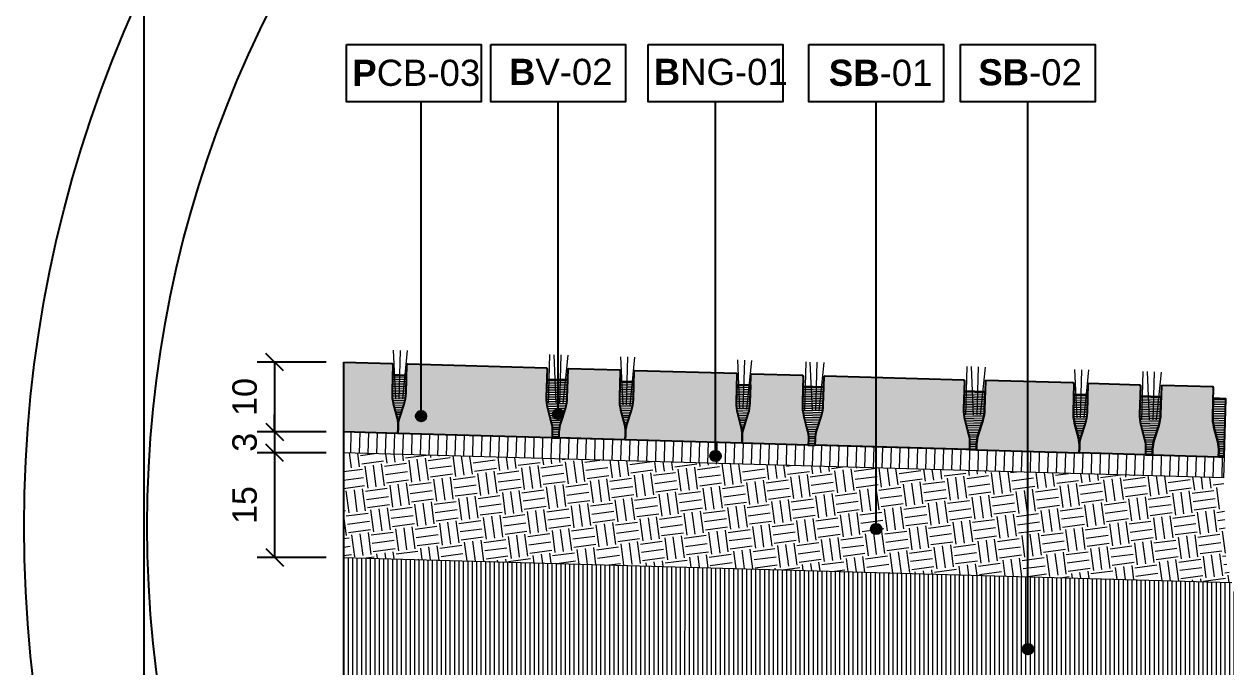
# Model space of a CAD drawing. Header units: metres. Extents: x -325 to 301, y -147 to 149.
# Drawn here: x 62.062 to 63.786, y 82.437 to 83.36 of the extents above; entities that cross this region are included whole.
import ezdxf

# ---------------------------------------------------------------- set-up
doc = ezdxf.new("R2010")
doc.units = ezdxf.units.M
doc.layers.get('Defpoints').update_dxf_attribs({"lineweight": 13})
doc.layers.add('-aux', color=50, linetype='Continuous', plot=False)
doc.layers.add('-AUX_MON', color=3, linetype='Continuous', plot=False)
doc.layers.add('0-TX-1_25', color=7, linetype='Continuous', true_color=0x3f4f7f)
for name, color, linetype, lineweight, true_color in [('03-TR-Paviment_05_Open Joint Precast Pavements', 7, 'Continuous', 5, 0xb3b3b3), ('3- TR terra vegetal', 7, 'Continuous', 0, 0xbea68e), ('3-TR sorra granitica', 7, 'Continuous', 0, 0xf2dac9)]:
    doc.layers.add(name, color=color, linetype=linetype, lineweight=lineweight, true_color=true_color)
for name, color, linetype, lineweight in [('1-CM', 7, 'Continuous', 0), ('1-L-GESPA', 64, 'Continuous', 0), ('3-TR Seleccionat', 44, 'Continuous', 0), ('3-TR Tot-u', 37, 'Continuous', 0)]:
    doc.layers.add(name, color=color, linetype=linetype, lineweight=lineweight)
for name, color, linetype in [('1-L- kodolé', 7, 'Continuous'), ('1-SECCIÓ', 1, 'Continuous'), ('A-KEYPLAN_HATCH', 7, 'Continuous'), ('A_TEXT_2', 7, 'Continuous')]:
    doc.layers.add(name, color=color, linetype=linetype)
doc.styles.get("Standard").update_dxf_attribs({"font": 'arial.ttf'})
doc.dimstyles.new('ISO-25', dxfattribs={"dimtxt": 0.1, "dimasz": 0.1, "dimexe": 0.1, "dimexo": 0.1, "dimgap": 0.1, "dimtad": 1, "dimdec": 0, "dimlfac": 100, "dimzin": 9, "dimtxsty": 'Standard', "dimblk": 'OBLIQUE', "dimcen": 0.1, "dimadec": 0, "dimazin": 0, "dimtfac": 1, "dimtdec": 0, "dimtmove": 0, "dimatfit": 3, "dimldrblk": 'OBLIQUE', "dimfxl": 1, "dimarcsym": 0})
pattern_1 = [(358.3680556111607, (72.88879195663093, 76.32663045901481), (7.119737935851725e-05, 0.002498985980987581), [])]
pattern_2 = [(358.3680556111607, (114.1629750690573, 57.55602170362513), (7.119737935851725e-05, 0.002498985980987581), [])]

# ---------------------------------------------------------------- blocks, each defined once
blk = doc.blocks.new('hatch keyplan 2')
at = {"layer": 'A-KEYPLAN_HATCH'}
blk.add_lwpolyline([(0, 0.005476596624248486), (0.012874798693294, 0.005476596623793739), (0.012874798693294, -2.273736754432321e-13), (0, 0)], close=True, dxfattribs=at)
blk = doc.blocks.new('hatch keyplan')
at = {"layer": 'A-KEYPLAN_HATCH'}
blk.add_blockref('hatch keyplan 2', (1.430579833341536, 0.8521467901477053), dxfattribs=at)
blk = doc.blocks.new('SB-02')
at = {"layer": 'A-KEYPLAN_HATCH'}
blk.add_blockref('hatch keyplan', (-1.430579833341138, -0.8521467901475916), dxfattribs=at)
at = {"layer": 'A_TEXT_2', "insert": (-0.0007977306930945227, 0.004083503112326525), "char_height": 0.0025, "attachment_point": 1}
blk.add_mtext_dynamic_manual_height_columns('\\pi0.00249;{\\fArial|b1|i0|c0|p34;SB}-02', width=0.01456192034901793, gutter_width=0.015, heights=[0], dxfattribs=at)
blk = doc.blocks.new('SB-01')
at = {"layer": 'A-KEYPLAN_HATCH'}
blk.add_blockref('hatch keyplan', (-1.430579833341536, -0.8521467901477053), dxfattribs=at)
at = {"layer": 'A_TEXT_2', "insert": (-0.0007977307988561444, 0.004032374434375541), "char_height": 0.0025, "attachment_point": 1}
blk.add_mtext_dynamic_manual_height_columns('\\pi0.00271;{\\fArial|b1|i0|c0|p34;SB}-01', width=0.01456192034901793, gutter_width=0.015, heights=[0], dxfattribs=at)
blk = doc.blocks.new('B-NS01')
at = {"layer": 'A-KEYPLAN_HATCH'}
blk.add_blockref('hatch keyplan', (-1.430579833341388, -0.8521467901477053), dxfattribs=at)
at = {"layer": 'A_TEXT_2', "insert": (-0.0007977307983125792, 0.004122186061006561), "char_height": 0.0025, "attachment_point": 1}
blk.add_mtext_dynamic_manual_height_columns('\\pi0.00133;{\\fArial|b1|i0|c0|p34;B}NG-01', width=0.01456192034901793, gutter_width=0.015, heights=[0], dxfattribs=at)
blk = doc.blocks.new('B-V02')
at = {"layer": 'A-KEYPLAN_HATCH'}
blk.add_blockref('hatch keyplan', (-1.430579833341536, -0.8521467901477053), dxfattribs=at)
at = {"layer": 'A_TEXT_2', "insert": (-0.000797730798460905, 0.004122186061006561), "char_height": 0.0025, "attachment_point": 1}
blk.add_mtext_dynamic_manual_height_columns('\\pi0.00255;{\\fArial|b1|i0|c0|p34;B}V-02', width=0.01456192034901793, gutter_width=0.015, heights=[0], dxfattribs=at)
blk = doc.blocks.new('PCB04')
at = {"layer": 'A-KEYPLAN_HATCH'}
blk.add_blockref('hatch keyplan', (-1.429579833357655, -0.8521467901535917), dxfattribs=at)
at = {"layer": 'A_TEXT_2', "insert": (0.0002022691850249725, 0.004032374428489138), "char_height": 0.0025, "attachment_point": 1}
blk.add_mtext_dynamic_manual_height_columns('\\pi0.00137;{\\fArial|b1|i0|c0|p34;P}CB-03', width=0.01456192034901793, gutter_width=0.015, heights=[0], dxfattribs=at)
blk = doc.blocks.new('_Oblique')
at = {"color": 0, "lineweight": -2}
blk.add_line((-0.499999999995058, -0.4999999998130015), (0.500000000028669, 0.500000000163238), dxfattribs=at)
blk = doc.blocks.new('*D132')
at = {"layer": '0-TX-1_25', "color": 0, "lineweight": -2, "transparency": 16777216}
for p, q in [((62.49530885657908, 82.87457338576361), (62.39651084243369, 82.87457338576361)), ((62.42151084243369, 82.87457338576361), (62.42151084243369, 82.77453302733515)), ((62.49530885657908, 82.77453302733515), (62.39651084243369, 82.77453302733515))]:
    blk.add_line(p, q, dxfattribs=at)
at = {"layer": 'Defpoints', "color": 0, "transparency": 16777216}
for p in [(62.52030885657908, 82.87457338576361), (62.42151084243369, 82.77453302733515), (62.52030885657908, 82.77453302733515)]:
    blk.add_point(p, dxfattribs=at)
at = {"layer": '0-TX-1_25', "color": 0, "lineweight": -2, "transparency": 16777216, "xscale": 0.025, "yscale": 0.025, "zscale": 0.025}
for p, rotation in [((62.42151084243369, 82.87457338576361), 90), ((62.42151084243369, 82.77453302733515), 270)]:
    blk.add_blockref('_Oblique', p, dxfattribs=dict(at, rotation=rotation))
at = {"layer": '0-TX-1_25', "color": 0, "transparency": 16777216, "insert": (62.37864078786345, 82.82455320654935), "char_height": 0.035, "attachment_point": 5, "rotation": 90}
blk.add_mtext('10', dxfattribs=at)
blk = doc.blocks.new('*D133')
at = {"layer": '0-TX-1_25', "color": 0, "lineweight": -2, "transparency": 16777216}
for p, q in [((62.42151084243302, 82.77453302733515), (62.42151084243302, 82.79953302733516)), ((62.49530885657908, 82.77453302733515), (62.39651084243302, 82.77453302733515)), ((62.42151084243302, 82.77453302733515), (62.42151084243302, 82.74452085295107)), ((62.49530885657908, 82.74452085295107), (62.39651084243302, 82.74452085295107)), ((62.42151084243302, 82.74452085295107), (62.42151084243302, 82.71952085295106))]:
    blk.add_line(p, q, dxfattribs=at)
at = {"layer": 'Defpoints', "color": 0, "transparency": 16777216}
for p in [(62.52030885657908, 82.77453302733515), (62.42151084243302, 82.74452085295107), (62.52030885657908, 82.74452085295107)]:
    blk.add_point(p, dxfattribs=at)
at = {"layer": '0-TX-1_25', "color": 0, "lineweight": -2, "transparency": 16777216, "xscale": 0.025, "yscale": 0.025, "zscale": 0.025}
for p, rotation in [((62.42151084243302, 82.77453302733515), 270), ((62.42151084243302, 82.74452085295107), 90)]:
    blk.add_blockref('_Oblique', p, dxfattribs=dict(at, rotation=rotation))
at = {"layer": '0-TX-1_25', "color": 0, "transparency": 16777216, "insert": (62.37862885061858, 82.75952694014308), "char_height": 0.035, "attachment_point": 5, "rotation": 90}
blk.add_mtext('3', dxfattribs=at)
blk = doc.blocks.new('*D134')
at = {"layer": '0-TX-1_25', "color": 0, "lineweight": -2, "transparency": 16777216}
for p, q in [((62.49530885657908, 82.74452085295107), (62.39651084243383, 82.74452085295107)), ((62.42151084243383, 82.74452085295107), (62.42151084243383, 82.59445993940079)), ((62.49530885657908, 82.59445993940079), (62.39651084243383, 82.59445993940079))]:
    blk.add_line(p, q, dxfattribs=at)
at = {"layer": 'Defpoints', "color": 0, "transparency": 16777216}
for p in [(62.52030885657908, 82.74452085295107), (62.42151084243383, 82.59445993940079), (62.52030885657908, 82.59445993940079)]:
    blk.add_point(p, dxfattribs=at)
at = {"layer": '0-TX-1_25', "color": 0, "lineweight": -2, "transparency": 16777216, "xscale": 0.025, "yscale": 0.025, "zscale": 0.025}
for p, rotation in [((62.42151084243383, 82.74452085295107), 90), ((62.42151084243383, 82.59445993940079), 270)]:
    blk.add_blockref('_Oblique', p, dxfattribs=dict(at, rotation=rotation))
at = {"layer": '0-TX-1_25', "color": 0, "transparency": 16777216, "insert": (62.37864078786359, 82.6694903961759), "char_height": 0.035, "attachment_point": 5, "rotation": 90}
blk.add_mtext('15', dxfattribs=at)
blk = doc.blocks.new('POINT')
at = {"layer": '0-TX-1_25'}
h = blk.add_hatch(dxfattribs=at)
h.set_pattern_fill('ANGLE', color=256)
h.set_pattern_definition([(0, (-83.74681484067048, -12.72584030761209), (0, 6.985), [5.08, -1.905]), (90, (-83.74681484067048, -12.72584030761209), (-6.985, 4.277078946022131e-16), [5.08, -1.905])])
edge = h.paths.add_edge_path()
edge.add_arc((0, 0), 0.0075, 0, 360)
h = blk.add_hatch(color=256, dxfattribs=at)
h.dxf.hatch_style = 1
edge = h.paths.add_edge_path()
edge.add_arc((0, 0), 0.0075, 0, 360)
blk.add_circle((0, 0), 0.0075, dxfattribs=at)

msp = doc.modelspace()

# ---------------------------------------------------------------- hatches: boundary and pattern name
at = {"layer": '03-TR-Paviment_05_Open Joint Precast Pavements'}
h = msp.add_hatch(color=256, dxfattribs=at)
h.dxf.hatch_style = 1
edge = h.paths.add_edge_path(flags=17)
edge.add_line((62.52081458660287, 82.87455895448316), (62.52030885657905, 82.77614648366693))
edge = h.paths.add_edge_path()
edge.add_line((62.52030885657906, 82.85680812945554), (62.52030885657905, 82.77453278554323))
edge.add_line((62.52030885657905, 82.77453278554323), (62.59823482679596, 82.77231263467698))
edge.add_line((62.59823482679596, 82.77231263467698), (62.59846823352302, 82.7805050892406))
edge.add_arc((62.55007032113703, 82.78188397266537), 0.04841755097917932, 358.3680528564723, 374.3670719828305)
edge.add_line((62.59697365793851, 82.7938979744844), (62.59162007560565, 82.81479865613565))
edge.add_arc((62.64697751768345, 82.82897812632723), 0.05714458651797866, 178.3680540211619, 194.3670731475268, ccw=False)
edge.add_line((62.5898561094895, 82.83060554583423), (62.59102731614719, 82.8717141421129))
edge.add_line((62.59102731614719, 82.8717141421129), (62.59023043284493, 82.87173684153042))
edge.add_line((62.59023043284493, 82.87173684153042), (62.59025447225002, 82.87258057774332))
edge.add_line((62.59025447225002, 82.87258057774332), (62.52081458660287, 82.87455895448316))
edge.add_line((62.52081458660287, 82.87455895448316), (62.52030885657906, 82.85680812945554))
h = msp.add_hatch(color=256, dxfattribs=at)
h.dxf.hatch_style = 1
edge = h.paths.add_edge_path()
edge.add_line((62.59823482797887, 82.77231264349444), (62.59846823377499, 82.78050509808457))
edge.add_arc((62.64686615331451, 82.77912621669495), 0.04841755807183608, 162.3690363785032, 178.3680555048921, ccw=False)
edge.add_line((62.60072290725529, 82.793791167181), (62.60725778203184, 82.81435313599049))
edge.add_arc((62.55279743571417, 82.83166137146807), 0.0571445914885035, 342.3690387332175, 358.3680578595004)
edge.add_line((62.60991884898564, 82.83003395564617), (62.61109005370187, 82.87114254918508))
edge.add_line((62.61109005370187, 82.87114254918508), (62.61188693596708, 82.87111984607031))
edge.add_line((62.61188693596708, 82.87111984607031), (62.61191097440144, 82.87196358091332))
edge.add_line((62.61191097440144, 82.87196358091332), (62.81140147602464, 82.8662799956315))
edge.add_line((62.81140147602464, 82.8662799956315), (62.81137743709829, 82.86543625987082))
edge.add_line((62.81137743709829, 82.86543625987082), (62.8121743189776, 82.86541355956216))
edge.add_line((62.8121743189776, 82.86541355956216), (62.81100311513926, 82.82430496413485))
edge.add_arc((62.86812452635257, 82.82267754241857), 0.05714458959903884, 178.3680518931548, 194.3670710194373)
edge.add_line((62.81276708076341, 82.80849807351858), (62.81812066310954, 82.78759739233278))
edge.add_arc((62.7712173263082, 82.77558339051379), 0.04841755097903092, -1.631947143549496, 14.367071982839605, ccw=False)
edge.add_line((62.81961523869404, 82.77420450708901), (62.81938183198024, 82.76601205299086))
edge.add_line((62.81938183198024, 82.76601205299086), (62.59823482797887, 82.77231264349444))
h = msp.add_hatch(color=256, dxfattribs=at)
h.dxf.hatch_style = 1
edge = h.paths.add_edge_path()
edge.add_line((62.82937777549368, 82.76572727326432), (62.82961118269948, 82.77391972828015))
edge.add_arc((62.87800910593553, 82.77254084393613), 0.0484175618510095, 162.3690330083655, 178.3680521347528, ccw=False)
edge.add_line((62.83186585713725, 82.78720579828098), (62.83840073096958, 82.80776776665151))
edge.add_arc((62.78394038795079, 82.82507600156927), 0.05714458817502015, 342.3690382663306, 358.368057392613)
edge.add_line((62.84106179789687, 82.82344858537627), (62.84223300310511, 82.86455717983286))
edge.add_line((62.84223300310511, 82.86455717983286), (62.84302988493137, 82.86453447766229))
edge.add_line((62.84302988493137, 82.86453447766229), (62.84305392283395, 82.86537821019121))
edge.add_line((62.84305392283395, 82.86537821019121), (62.9163219871462, 82.86329076627901))
edge.add_line((62.9163219871462, 82.86329076627901), (62.91629794871186, 82.862447031436))
edge.add_line((62.91629794871186, 82.862447031436), (62.91709483104337, 82.86242433064861))
edge.add_line((62.91709483104337, 82.86242433064861), (62.91592362675283, 82.82131573570004))
edge.add_arc((62.97304504154493, 82.81968831507339), 0.05714459314534622, 178.3680530874161, 194.3670722136979)
edge.add_line((62.91768759281592, 82.80550884413958), (62.92304117470985, 82.78460816343251))
edge.add_arc((62.87613783292025, 82.77259416105686), 0.04841755594941062, -1.6319479701417094, 14.367071156247675, ccw=False)
edge.add_line((62.92453575025456, 82.7712152767923), (62.92430234310181, 82.76302282363837))
edge.add_line((62.92430234310181, 82.76302282363837), (62.82937777549368, 82.76572727326432))
h = msp.add_hatch(color=256, dxfattribs=at)
h.dxf.hatch_style = 1
edge = h.paths.add_edge_path()
edge.add_line((62.92430234332726, 82.7630228315514), (62.92453575098527, 82.77121528608849))
edge.add_arc((62.97293367181641, 82.76983640820988), 0.04841755926295385, 162.3690405751751, 178.368059701563, ccw=False)
edge.add_line((62.92679042354789, 82.78450135567691), (62.93332529785896, 82.80506332449966))
edge.add_arc((62.8788649518212, 82.82237156162674), 0.05714459172134819, 342.3690370720383, 358.3680561983209)
edge.add_line((62.93598636527824, 82.82074414414208), (62.93715757045995, 82.86185273766772))
edge.add_line((62.93715757045995, 82.86185273766772), (62.93795445225967, 82.86183003456622))
edge.add_line((62.93795445225967, 82.86183003456622), (62.93797849065426, 82.86267376801281))
edge.add_line((62.93797849065426, 82.86267376801281), (63.08374521387655, 82.85852080140512))
edge.add_line((63.08374521387655, 82.85852080140512), (63.08372117447148, 82.85767706519222))
edge.add_line((63.08372117447148, 82.85767706519222), (63.08451805685604, 82.85765436626671))
edge.add_line((63.08451805685604, 82.85765436626671), (63.0833468515815, 82.81654576948277))
edge.add_arc((63.140468261985, 82.81491835299488), 0.05714458864066267, 178.3680571101247, 194.3670762364067)
edge.add_line((63.08511081861533, 82.80073887929221), (63.09046440001725, 82.77983819766746))
edge.add_arc((63.04356106192423, 82.76782419233744), 0.04841755310151669, -1.6319434979399716, 14.367075628448276, ccw=False)
edge.add_line((63.09195897651944, 82.76644531193168), (63.09172556984544, 82.75825285922996))
edge.add_line((63.09172556984544, 82.75825285922996), (62.92430234332726, 82.7630228315514))
h = msp.add_hatch(color=256, dxfattribs=at)
h.dxf.hatch_style = 1
edge = h.paths.add_edge_path()
edge.add_line((63.09172556984544, 82.75825285922996), (63.09195897562827, 82.76644531335462))
edge.add_arc((63.14035690034156, 82.76506643085888), 0.04841756327501289, 162.3690352444538, 178.3680543708427, ccw=False)
edge.add_line((63.09421364961383, 82.7797313838342), (63.10074852439038, 82.80029335264368))
edge.add_arc((63.04628818302109, 82.81760158728154), 0.05714458651822862, 342.3690380328563, 358.3680571591391)
edge.add_line((63.10340959130441, 82.81597417090296), (63.10458079648612, 82.8570827644286))
edge.add_line((63.10458079648612, 82.8570827644286), (63.10537767829911, 82.85706006179257))
edge.add_line((63.10537767829911, 82.85706006179257), (63.10540171576275, 82.85790379526567))
edge.add_line((63.10540171576275, 82.85790379526567), (63.17866978054049, 82.85581635134024))
edge.add_line((63.17866978054049, 82.85581635134024), (63.17864574207961, 82.85497261556628))
edge.add_line((63.17864574207961, 82.85497261556628), (63.17944262492964, 82.8549499166275))
edge.add_line((63.17944262492964, 82.8549499166275), (63.17827141918964, 82.81384131985682))
edge.add_arc((63.23539282903327, 82.81221390006995), 0.05714458817496908, 178.3680537877724, 194.367072914054)
edge.add_line((63.18003538529253, 82.79803442969279), (63.18538896717318, 82.77713374852024))
edge.add_arc((63.13848563074296, 82.76511974337579), 0.04841755144466947, -1.6319432224111097, 14.367075903978218, ccw=False)
edge.add_line((63.18688354368862, 82.76374086324995), (63.1866501355784, 82.75554840919158))
edge.add_line((63.1866501355784, 82.75554840919158), (63.09172556984544, 82.75825285922996))
h = msp.add_hatch(color=256, dxfattribs=at)
h.dxf.hatch_style = 1
edge = h.paths.add_edge_path()
edge.add_line((63.19664608114071, 82.7552636196238), (63.1968794874023, 82.76345607420069))
edge.add_arc((63.24527740694182, 82.762077192811), 0.0484175580718448, 162.3690363784366, 178.3680555048251, ccw=False)
edge.add_line((63.19913416088261, 82.77674214329711), (63.20566903519368, 82.79730411211985))
edge.add_arc((63.15120868778629, 82.81461235117634), 0.05714459361103617, 342.369035644335, 358.3680547706167)
edge.add_line((63.2083301030917, 82.8129849322145), (63.20950130780793, 82.8540935257534))
edge.add_line((63.20950130780793, 82.8540935257534), (63.21029818959441, 82.85407082218643))
edge.add_line((63.21029818959441, 82.85407082218643), (63.21032222798898, 82.85491455563302))
edge.add_line((63.21032222798898, 82.85491455563302), (63.40981272962543, 82.84923097081666))
edge.add_line((63.40981272962543, 82.84923097081666), (63.40978869119107, 82.84838723597366))
edge.add_line((63.40978869119107, 82.84838723597366), (63.41058557354911, 82.8483645361172))
edge.add_line((63.41058557354911, 82.8483645361172), (63.4094143683011, 82.80725594026421))
edge.add_arc((63.46653578116385, 82.80562851826802), 0.0571445912557811, 178.3680516597156, 194.3670707859989)
edge.add_line((63.41117833391199, 82.79144904918248), (63.41653191579265, 82.77054836800995))
edge.add_arc((63.36962857769963, 82.75853436267988), 0.04841755310152391, -1.6319434978724985, 14.367075628515579, ccw=False)
edge.add_line((63.41802649229484, 82.75715548227417), (63.41779308511556, 82.74896302818928))
edge.add_line((63.41779308511556, 82.74896302818928), (63.19664608114071, 82.7552636196238))
h = msp.add_hatch(color=256, dxfattribs=at)
h.dxf.hatch_style = 1
edge = h.paths.add_edge_path()
edge.add_line((63.57529121835371, 82.74447582448883), (63.57552462554624, 82.7526682790392))
edge.add_arc((63.52712671067117, 82.75404715779547), 0.04841755333428979, 358.3680584626612, 374.3670775890496)
edge.add_line((63.57403004857858, 82.76606116478823), (63.56867646707057, 82.7869618426892))
edge.add_arc((63.62403391598519, 82.80114131196031), 0.05714459291257938, 178.368051426278, 194.3670705525601, ccw=False)
edge.add_line((63.56691250147294, 82.80276873423641), (63.56808370710685, 82.8438773272833))
edge.add_line((63.56808370710685, 82.8438773272833), (63.56728682300628, 82.84390003138206))
edge.add_line((63.56728682300628, 82.84390003138206), (63.56731086190611, 82.84474376621179))
edge.add_line((63.56731086190611, 82.84474376621179), (63.44153602617747, 82.84832715704835))
edge.add_line((63.44153602617747, 82.84832715704835), (63.44151198908649, 82.84748342030366))
edge.add_line((63.44151198908649, 82.84748342030366), (63.44071510650168, 82.84750612855188))
edge.add_line((63.44071510650168, 82.84750612855188), (63.43954390171915, 82.80639753268562))
edge.add_arc((63.38242249121643, 82.80802495386689), 0.05714458887349802, 342.3690332827889, 358.3680524090725, ccw=False)
edge.add_line((63.43688283339543, 82.79071671400065), (63.43034796038795, 82.77015474187982))
edge.add_arc((63.47649120423786, 82.75548978837475), 0.04841755688072703, 162.3690321818337, 178.3680513082212)
edge.add_line((63.42809328598997, 82.75686867327539), (63.42785987926291, 82.74867621871178))
edge.add_line((63.42785987926291, 82.74867621871178), (63.57529121835371, 82.74447582448883))
h = msp.add_hatch(color=256, dxfattribs=at)
h.dxf.hatch_style = 1
edge = h.paths.add_edge_path()
edge.add_line((63.57529121831392, 82.74447582309242), (63.57552462554624, 82.7526682790392))
edge.add_arc((63.62392254674846, 82.75128939783504), 0.04841755972859243, 162.3690366539225, 178.3680557803126, ccw=False)
edge.add_line((63.57777929903982, 82.76595434860108), (63.58431417239341, 82.7865163165194))
edge.add_arc((63.52985382635556, 82.80382455364654), 0.05714459172145344, 342.369037072012, 358.3680561982954)
edge.add_line((63.5869752398127, 82.80219713616185), (63.58814644547314, 82.84330573013969))
edge.add_line((63.58814644547314, 82.84330573013969), (63.58894332679414, 82.84328302658598))
edge.add_line((63.58894332679414, 82.84328302658598), (63.58896736565418, 82.84412676001931))
edge.add_line((63.58896736565418, 82.84412676001931), (63.66223542951424, 82.84203931658585))
edge.add_line((63.66223542951424, 82.84203931658585), (63.66221139107988, 82.84119558174285))
edge.add_line((63.66221139107988, 82.84119558174285), (63.66300827294593, 82.8411728809687))
edge.add_line((63.66300827294593, 82.8411728809687), (63.6618370686156, 82.80006428462372))
edge.add_arc((63.71895847544026, 82.7984368670462), 0.05714458509430508, 178.3680559158764, 194.3670750421587)
edge.add_line((63.66360103521049, 82.78425739537735), (63.66895461709113, 82.76335671420482))
edge.add_arc((63.62205127733542, 82.7513427086892), 0.04841755475826436, -1.6319437733882864, 14.367075353000814, ccw=False)
edge.add_line((63.67044919358007, 82.74996382800357), (63.67021578546985, 82.74177137394521))
edge.add_line((63.67021578546985, 82.74177137394521), (63.57529121831392, 82.74447582309242))
h = msp.add_hatch(color=256, dxfattribs=at)
h.dxf.hatch_style = 1
edge = h.paths.add_edge_path()
edge.add_line((63.77513629679166, 82.73878213527001), (63.77536970452924, 82.74697459259995))
edge.add_arc((63.72697178691506, 82.74835347521497), 0.04841755618218555, 358.3680539905101, 374.3670731168997)
edge.add_line((63.77387512851904, 82.7603674792534), (63.76852154557483, 82.78126815579775))
edge.add_arc((63.82387899060725, 82.79544762968592), 0.05714459029744601, 178.3680568766296, 194.3670760029126, ccw=False)
edge.add_line((63.76675757855426, 82.79707504645378), (63.76792878327049, 82.83818363999268))
edge.add_line((63.76792878327049, 82.83818363999268), (63.7671319005796, 82.83820634451712))
edge.add_line((63.7671319005796, 82.83820634451712), (63.76715593993163, 82.83905007886813))
edge.add_line((63.76715593993163, 82.83905007886813), (63.69388787467516, 82.84113752234136))
edge.add_line((63.69388787467516, 82.84113752234136), (63.69386383807617, 82.84029378651437))
edge.add_line((63.69386383807617, 82.84029378651437), (63.69306695593031, 82.84031649381838))
edge.add_line((63.69306695593031, 82.84031649381838), (63.69189575159999, 82.79920789747338))
edge.add_arc((63.63477434128284, 82.80083531699191), 0.05714458864065475, 342.36903494395466, 358.3680540702378, ccw=False)
edge.add_line((63.68923468374174, 82.78352707877515), (63.68269980935111, 82.76296510715957))
edge.add_arc((63.72884305460056, 82.74830016190187), 0.04841755571652435, 162.369041984695, 178.3680611110836)
edge.add_line((63.68044513728049, 82.74967903848885), (63.68021173010121, 82.74148658440396))
edge.add_line((63.68021173010121, 82.74148658440396), (63.77513629679166, 82.73878213527001))
at = {"layer": '3- TR terra vegetal'}
h = msp.add_hatch(dxfattribs=at)
h.set_pattern_fill('_USER', color=256, scale=0.002499999999999998, angle=-37.27841662570204, style=0, pattern_type=0)
h.set_pattern_definition(pattern_2)
edge = h.paths.add_edge_path()
edge.add_line((62.59823472614882, 82.77230916742604), (62.59846813331482, 82.78050162104546))
edge.add_arc((62.6468660493441, 82.77912274094727), 0.04841755452625069, 162.3690377881099, 178.3680569142221, ccw=False)
edge.add_line((62.60072280630314, 82.79378768922419), (62.60725767932388, 82.8143496618105))
edge.add_arc((62.55279733493533, 82.83165789865771), 0.05714459006483613, 342.3690368386231, 358.3680559648408)
edge.add_line((62.6099187467299, 82.83003048098746), (62.61064674347539, 82.8555827202691))
edge.add_line((62.61064674347539, 82.8555827202691), (62.59058400601351, 82.85615431645523))
edge.add_line((62.59058400601351, 82.85615431645523), (62.58985600972025, 82.83060207669487))
edge.add_arc((62.64697742314272, 82.82897465799766), 0.05714459172132541, 178.3680549820635, 194.3670741083747)
edge.add_line((62.59161997626209, 82.81479518558662), (62.59697355867453, 82.7938945067282))
edge.add_arc((62.55007022704633, 82.78188050380307), 0.04841754624214883, -1.6319443563480718, 14.367074769864985, ccw=False)
edge.add_line((62.59846813476429, 82.78050162286755), (62.5982347270665, 82.77230916693405))
h = msp.add_hatch(dxfattribs=at)
h.set_pattern_fill('_USER', color=256, scale=0.002499999999999998, angle=-37.27841662570204, style=0, pattern_type=0)
h.set_pattern_definition(pattern_2)
edge = h.paths.add_edge_path()
edge.add_line((62.81938173247755, 82.76600857685615), (62.8293776747683, 82.76572378691573))
edge.add_line((62.8293776747683, 82.76572378691573), (62.82961108243956, 82.7739162419183))
edge.add_arc((62.87800899680614, 82.77253736163455), 0.04841755286951137, 162.3690375125732, 178.3680566386845, ccw=False)
edge.add_line((62.83186575541461, 82.78720230963157), (62.83840062795662, 82.80776428176566))
edge.add_arc((62.78394028851649, 82.8250725177731), 0.05714458509450342, 342.369036138303, 358.3680552645205)
edge.add_line((62.84106169532285, 82.8234450995462), (62.84178969162937, 82.84899733977205))
edge.add_line((62.84178969162937, 82.84899733977205), (62.8117310104671, 82.84985372547291))
edge.add_line((62.8117310104671, 82.84985372547291), (62.81100301511805, 82.82430148615151))
edge.add_arc((62.86812442854051, 82.82267406745426), 0.05714459172131953, 178.3680549820205, 194.3670741083316)
edge.add_line((62.81276698165988, 82.80849459504326), (62.81812056407232, 82.78759391618482))
edge.add_arc((62.77121722893315, 82.77557991455127), 0.0484175493228245, -1.631946867898023, 14.36707225831401, ccw=False)
edge.add_line((62.81961513967009, 82.7742010314065), (62.81938173247755, 82.76600857685615))
edge.add_line((62.81938173247755, 82.76600857685615), (62.8293776747683, 82.76572378691573))
h = msp.add_hatch(dxfattribs=at)
h.set_pattern_fill('_USER', color=256, scale=0.002499999999999998, angle=-37.27841662570204, style=0, pattern_type=0)
h.set_pattern_definition(pattern_1)
edge = h.paths.add_edge_path()
edge.add_line((62.9243022423499, 82.76301933635885), (62.9245356495159, 82.77121178997827))
edge.add_arc((62.97293356720793, 82.76983291006563), 0.04841755618304013, 162.3690380636322, 178.3680571897447, ccw=False)
edge.add_line((62.92679032251748, 82.78449785862247), (62.93332519552496, 82.80505983074329))
edge.add_arc((62.87886484976683, 82.82236806951991), 0.05714459195446994, 342.3690354109024, 358.3680545371208)
edge.add_line((62.93598626340972, 82.82074065037247), (62.9367142587853, 82.84629289062485))
edge.add_line((62.9367142587853, 82.84629289062485), (62.91665152085797, 82.84686448682424))
edge.add_line((62.91665152085797, 82.84686448682424), (62.9159235254824, 82.82131224657188))
edge.add_arc((62.97304494055425, 82.81968482759471), 0.05714459337801206, 178.3680547485798, 194.3670738748916)
edge.add_line((62.91768749201097, 82.80550535499817), (62.9230410739314, 82.78460467522204))
edge.add_arc((62.87613774599983, 82.77259066934255), 0.04841754339420007, -1.6319398841304178, 14.367079242083491, ccw=False)
edge.add_line((62.92453565097863, 82.77121179226583), (62.92430224325432, 82.76301933540137))
h = msp.add_hatch(dxfattribs=at)
h.set_pattern_fill('_USER', color=256, scale=0.002499999999999998, angle=-37.27841662570204, style=0, pattern_type=0)
h.set_pattern_definition(pattern_1)
edge = h.paths.add_edge_path()
edge.add_line((63.09172546696639, 82.75824936269402), (63.09195887600755, 82.76644181672587))
edge.add_arc((63.1403567938851, 82.7650629351505), 0.04841755641583359, 162.3690361030475, 178.3680552291605, ccw=False)
edge.add_line((63.0942135494746, 82.7797278853568), (63.10074842249534, 82.80028985794311))
edge.add_arc((63.04628807891645, 82.81759808956195), 0.05714458770961651, 342.3690415887056, 358.3680607149232)
edge.add_line((63.10340948849168, 82.8159706766944), (63.10413748485125, 82.84152291878213))
edge.add_line((63.10413748485125, 82.84152291878213), (63.08407474740265, 82.84209451543374))
edge.add_line((63.08407474740265, 82.84209451543374), (63.08334675196078, 82.81654227285402))
edge.add_arc((63.14046816236422, 82.81491485636606), 0.05714458864060788, 178.3680571100519, 194.3670762363622)
edge.add_line((63.0851107189946, 82.80073538266345), (63.09046429999736, 82.77983470337932))
edge.add_arc((63.04356096560044, 82.76782069509487), 0.04841755025410185, -1.6319390256210227, 14.367080100591409, ccw=False)
edge.add_line((63.09195887745702, 82.76644181854797), (63.09172546832302, 82.75824936125782))
h = msp.add_hatch(dxfattribs=at)
h.set_pattern_fill('_USER', color=256, scale=0.002499999999999998, angle=-37.27841662570204, style=0, pattern_type=0)
h.set_pattern_definition(pattern_1)
edge = h.paths.add_edge_path()
edge.add_line((63.18665003688862, 82.75554491253631), (63.19664597872715, 82.75526012307462))
edge.add_line((63.19664597872715, 82.75526012307462), (63.19687938730284, 82.76345257711974))
edge.add_arc((63.24527730314651, 82.76207369868429), 0.04841755429335784, 162.3690397486911, 178.368058874803, ccw=False)
edge.add_line((63.19913405982568, 82.77673864531171), (63.20566893379062, 82.79730061833698))
edge.add_arc((63.15120859242111, 82.81460885297493), 0.05714458651846437, 342.3690380328417, 358.3680571590604)
edge.add_line((63.20833000070466, 82.81298143659626), (63.20905799709075, 82.83853367961493))
edge.add_line((63.20905799709075, 82.83853367961493), (63.1789993150108, 82.8393900658078))
edge.add_line((63.1789993150108, 82.8393900658078), (63.17827132003437, 82.81383782321481))
edge.add_arc((63.23539273317688, 82.8122104028681), 0.05714459148845399, 178.3680533208796, 194.3670724471909)
edge.add_line((63.18003528611074, 82.79803093211983), (63.18538886756571, 82.77713025235697))
edge.add_arc((63.13848553612316, 82.7651162477691), 0.04841754647487188, -1.631942395731528, 14.367076730481017, ccw=False)
edge.add_line((63.18688344412094, 82.76373736848309), (63.18665003688862, 82.75554491253631))
edge.add_line((63.18665003688862, 82.75554491253631), (63.19664597872715, 82.75526012307462))
h = msp.add_hatch(dxfattribs=at)
h.set_pattern_fill('_USER', color=256, scale=0.002499999999999998, angle=-37.27841662570204, style=0, pattern_type=0)
h.set_pattern_definition(pattern_1)
edge = h.paths.add_edge_path()
edge.add_line((63.41786383572826, 82.74895752045498), (63.42785977851099, 82.74867273143225))
edge.add_line((63.42785977851099, 82.74867273143225), (63.42809318614248, 82.75686518503841))
edge.add_arc((63.47649110069462, 82.75548630309194), 0.04841755310234665, 162.3690355520248, 178.3680546781352, ccw=False)
edge.add_line((63.43034785958299, 82.77015125273842), (63.43688273356121, 82.79071322622913))
edge.add_arc((63.38242239191172, 82.80802145921754), 0.05714458628566096, 342.3690396940791, 358.3680588202982)
edge.add_line((63.43954380000976, 82.80639404450169), (63.44027179668893, 82.83194628145596))
edge.add_line((63.44027179668893, 82.83194628145596), (63.41021311553992, 82.8328026676223))
edge.add_line((63.41021311553992, 82.8328026676223), (63.40948511933948, 82.80725043112024))
edge.add_arc((63.46660653139237, 82.80562301435239), 0.05714459029734931, 178.368056876641, 194.3670760029511)
edge.add_line((63.41124908636004, 82.7914435404642), (63.41660266732302, 82.77054285978365))
edge.add_arc((63.36969933274054, 82.75852885316189), 0.04841755002128605, -1.6319409861565077, 14.367078140055582, ccw=False)
edge.add_line((63.41809724431721, 82.75714997496556), (63.41786383572826, 82.74895752045498))
edge.add_line((63.41786383572826, 82.74895752045498), (63.42785977851099, 82.74867273143225))
h = msp.add_hatch(dxfattribs=at)
h.set_pattern_fill('_USER', color=256, scale=0.002499999999999998, angle=-37.27841662570204, style=0, pattern_type=0)
h.set_pattern_definition(pattern_1)
edge = h.paths.add_edge_path()
edge.add_line((63.57529111737635, 82.74447232929629), (63.57552452548657, 82.75266478335465))
edge.add_arc((63.62392243948202, 82.75128590639639), 0.04841755240382474, 162.3690414337554, 178.3680605598665, ccw=False)
edge.add_line((63.57777919753067, 82.76595085109443), (63.58431407100362, 82.786512823202))
edge.add_arc((63.52985372661507, 82.80382106004922), 0.05714459006483613, 342.3690368386231, 358.3680559648408)
edge.add_line((63.58697513840964, 82.80219364237897), (63.58770313439658, 82.82774588773827))
edge.add_line((63.58770313439658, 82.82774588773827), (63.56764039552503, 82.82831748349872))
edge.add_line((63.56764039552503, 82.82831748349872), (63.56691240143979, 82.8027652394828))
edge.add_arc((63.62403381623179, 82.80113781885613), 0.05714459314524008, 178.3680530873988, 194.3670722137106)
edge.add_line((63.56867636750289, 82.78695834792234), (63.57402994986228, 82.766057667202))
edge.add_arc((63.52712661989687, 82.75404366446244), 0.04841754458530849, -1.6319440808189256, 14.36707504539271, ccw=False)
edge.add_line((63.57552452596529, 82.75266478380685), (63.57529111782856, 82.74447232881755))
h = msp.add_hatch(dxfattribs=at)
h.set_pattern_fill('_USER', color=256, scale=0.002499999999999998, angle=-37.27841662570204, style=0, pattern_type=0)
h.set_pattern_definition(pattern_1)
edge = h.paths.add_edge_path()
edge.add_line((63.67021568487839, 82.74176787594655), (63.68021162669039, 82.74148308555394))
edge.add_line((63.68021162669039, 82.74148308555394), (63.68044503529261, 82.74967554052998))
edge.add_arc((63.72884295279907, 82.7482966622801), 0.0484175559501966, 162.3690400242312, 178.368059150344, ccw=False)
edge.add_line((63.6826997078287, 82.76296160918744), (63.68923458080967, 82.78352358037733))
edge.add_arc((63.63477423642112, 82.80083181722455), 0.05714459006483613, 342.3690368386231, 358.3680559648408)
edge.add_line((63.69189564821569, 82.7992043995543), (63.69262364527944, 82.82475665000727))
edge.add_line((63.69262364527944, 82.82475665000727), (63.66256496366495, 82.82561303618688))
edge.add_line((63.66256496366495, 82.82561303618688), (63.66183696753215, 82.80006078570739))
edge.add_arc((63.71895838260411, 82.79843336673021), 0.057144593378119, 178.3680547485686, 194.3670738748789)
edge.add_line((63.66360093406072, 82.78425389413366), (63.66895451600769, 82.76335321528848))
edge.add_arc((63.62205118123969, 82.75133921032948), 0.04841754978841488, -1.6319429467442887, 14.367076179467176, ccw=False)
edge.add_line((63.6704490925364, 82.74996033048366), (63.67021568487839, 82.74176787594655))
edge.add_line((63.67021568487839, 82.74176787594655), (63.68021162669039, 82.74148308555394))
h = msp.add_hatch(dxfattribs=at)
h.set_pattern_fill('_USER', color=256, scale=0.002499999999999998, angle=-37.27841662570204, style=0, pattern_type=0)
h.set_pattern_definition([(358.3680556111607, (72.9937124698279, 76.32364122075204), (7.119737935851725e-05, 0.002498985980987581), [])])
edge = h.paths.add_edge_path()
edge.add_line((63.77513619711789, 82.73877863677937), (63.78309726581121, 82.7385518223533))
edge.add_line((63.78309726581121, 82.7385518223533), (63.78547791447248, 82.8221111837692))
edge.add_line((63.78547791447248, 82.8221111837692), (63.76748547639644, 82.82262379793737))
edge.add_line((63.76748547639644, 82.82262379793737), (63.7667574797849, 82.79707154700566))
edge.add_arc((63.82387888688937, 82.79544413107757), 0.05714458532702234, 178.3680575769849, 194.3670767032953)
edge.add_line((63.76852144684526, 82.78126465774604), (63.77387502873917, 82.76036397703898))
edge.add_arc((63.72697169563383, 82.74834997226553), 0.04841754813171573, -1.631942671244019, 14.367076454969606, ccw=False)
edge.add_line((63.77536960528114, 82.74697109269961), (63.77513619711789, 82.73877863677937))
edge.add_line((63.77513619711789, 82.73877863677937), (63.78309726581121, 82.7385518223533))
at = {"layer": '3-TR Seleccionat'}
h = msp.add_hatch(dxfattribs=at)
h.set_pattern_fill('ANSI31', color=256, scale=0.002, angle=225, style=0)
h.set_pattern_definition([(270, (441140.0615235738, -650754.1273834651), (-0.00635, -1.734723475976807e-18), [])])
h.paths.add_polyline_path([(62.52053461690069, 81.86982261716155), (65.40055256730776, 81.86982261716155), (65.400542912992, 82.38484449034212), (63.848194847076, 82.35273864652606), (63.79408037031665, 82.55816958496058), (62.52030885657905, 82.59445993940076)])
at = {"layer": '3-TR sorra granitica'}
h = msp.add_hatch(dxfattribs=at)
h.set_pattern_fill('LINE', color=256, scale=0.09999999999999998, angle=52.72158337429795, style=0)
h.set_pattern_definition([(88.36805561304612, (92.19986001557257, 290.1690596614268), (-0.01249492990494964, 0.0003559868963814099), [])])
h.paths.add_polyline_path([(62.52030885657904, 82.77453302733512), (62.52030885657904, 82.74452085295103), (63.78224300206568, 82.70856766801734), (63.78309737012519, 82.73855550006411)])
at = {"layer": '3-TR Tot-u'}
h = msp.add_hatch(dxfattribs=at)
h.set_pattern_fill('EARTH', color=256, scale=0.005, angle=-82.45670051347822, style=0)
h.set_pattern_definition([(277.5432994865218, (-125.4345281128215, 43.19569401950607), (0.03564322771651889, -0.02730723929562233), [0.03174999999999999, -0.03174999999999999]), (277.5432994865218, (-125.4227249002567, 43.19725701733499), (0.03564322771651889, -0.02730723929562233), [0.03174999999999999, -0.03174999999999999]), (277.5432994865218, (-125.410921687692, 43.19882001516391), (0.03564322771651889, -0.02730723929562233), [0.03174999999999999, -0.03174999999999999]), (7.54329948652177, (-125.4064662842274, 43.19540661025196), (0.02730723929562233, 0.03564322771651889), [0.03175, -0.03175]), (7.54329948652177, (-125.4049032863985, 43.18360339768718), (0.02730723929562233, 0.03564322771651889), [0.03175, -0.03175]), (7.54329948652177, (-125.4033402885696, 43.1718001851224), (0.02730723929562233, 0.03564322771651889), [0.03175, -0.03175])])
h.paths.add_polyline_path([(62.52030885657905, 82.74452081541034), (62.52030885657905, 82.59445993940076), (63.79408037031665, 82.55816958496058), (63.78595288524099, 82.58902337836655), (63.78224300470275, 82.70856771312968)])

# ---------------------------------------------------------------- linework, layer by layer
at = {"layer": '-aux'}
msp.add_lwpolyline([(62.23447743480324, 3.456691224966903), (62.23447743480324, 133.4566912249669)], dxfattribs=at)
for points in [[(62.5982347270665, 82.77230916693405), (62.59823472614882, 82.77230916742604), (62.59846813331482, 82.78050162104546, -0.06992251114754273), (62.60072280630314, 82.79378768922419), (62.60725767932388, 82.8143496618105, 0.06992251114800961), (62.6099187467299, 82.83003048098746), (62.61064674347539, 82.8555827202691), (62.59058400601351, 82.85615431645523), (62.58985600972025, 82.83060207669487, 0.0699225111484148), (62.59161997626209, 82.81479518558662), (62.59697355867453, 82.7938945067282, -0.06992251114798485), (62.59846813476429, 82.78050162286755), (62.5982347270665, 82.77230916693405), (62.59823472614882, 82.77230916742604)], [(62.81938173247755, 82.76600857685615), (62.8293776747683, 82.76572378691573), (62.82961108243956, 82.7739162419183, -0.06992251114754273), (62.83186575541461, 82.78720230963157), (62.83840062795662, 82.80776428176566, 0.06992251114800961), (62.84106169532285, 82.8234450995462), (62.84178969162937, 82.84899733977205), (62.8117310104671, 82.84985372547291), (62.81100301511805, 82.82430148615151, 0.0699225111484148), (62.81276698165988, 82.80849459504326), (62.81812056407232, 82.78759391618482, -0.06992251114798485), (62.81961513967009, 82.7742010314065), (62.81938173247755, 82.76600857685615), (62.8293776747683, 82.76572378691573)], [(62.92430224325432, 82.76301933540137), (62.9243022423499, 82.76301933635885), (62.9245356495159, 82.77121178997827, -0.06992251114754273), (62.92679032251748, 82.78449785862247), (62.93332519552496, 82.80505983074329, 0.06992251114800961), (62.93598626340972, 82.82074065037247), (62.9367142587853, 82.84629289062485), (62.91665152085797, 82.84686448682424), (62.9159235254824, 82.82131224657188, 0.0699225111484148), (62.91768749201097, 82.80550535499817), (62.9230410739314, 82.78460467522204, -0.06992251114798485), (62.92453565097863, 82.77121179226583), (62.92430224325432, 82.76301933540137), (62.9243022423499, 82.76301933635885)], [(63.09172546832302, 82.75824936125782), (63.09172546696639, 82.75824936269402), (63.09195887600755, 82.76644181672587, -0.06992251114754273), (63.0942135494746, 82.7797278853568), (63.10074842249534, 82.80028985794311, 0.06992251114800961), (63.10340948849168, 82.8159706766944), (63.10413748485125, 82.84152291878213), (63.08407474740265, 82.84209451543374), (63.08334675196078, 82.81654227285402, 0.0699225111484148), (63.0851107189946, 82.80073538266345), (63.09046429999736, 82.77983470337932, -0.06992251114798485), (63.09195887745702, 82.76644181854797), (63.09172546832302, 82.75824936125782), (63.09172546696639, 82.75824936269402)], [(63.18665003688862, 82.75554491253631), (63.19664597872715, 82.75526012307462), (63.19687938730284, 82.76345257711974, -0.06992251114754273), (63.19913405982568, 82.77673864531171), (63.20566893379062, 82.79730061833698, 0.06992251114800961), (63.20833000070466, 82.81298143659626), (63.20905799709075, 82.83853367961493), (63.1789993150108, 82.8393900658078), (63.17827132003437, 82.81383782321481, 0.0699225111484148), (63.18003528611074, 82.79803093211983), (63.18538886756571, 82.77713025235697, -0.06992251114798485), (63.18688344412094, 82.76373736848309), (63.18665003688862, 82.75554491253631), (63.19664597872715, 82.75526012307462)], [(63.41786383572826, 82.74895752045498), (63.42785977851099, 82.74867273143225), (63.42809318614248, 82.75686518503841, -0.06992251114754273), (63.43034785958299, 82.77015125273842), (63.43688273356121, 82.79071322622913, 0.06992251114800961), (63.43954380000976, 82.80639404450169), (63.44027179668893, 82.83194628145596), (63.41021311553992, 82.8328026676223), (63.40948511933948, 82.80725043112024, 0.0699225111484148), (63.41124908636004, 82.7914435404642), (63.41660266732302, 82.77054285978365, -0.06992251114798485), (63.41809724431721, 82.75714997496556), (63.41786383572826, 82.74895752045498), (63.42785977851099, 82.74867273143225)], [(63.57529111782856, 82.74447232881755), (63.57529111737635, 82.74447232929629), (63.57552452548657, 82.75266478335465, -0.06992251114754273), (63.57777919753067, 82.76595085109443), (63.58431407100362, 82.786512823202, 0.06992251114800961), (63.58697513840964, 82.80219364237897), (63.58770313439658, 82.82774588773827), (63.56764039552503, 82.82831748349872), (63.56691240143979, 82.8027652394828, 0.0699225111484148), (63.56867636750289, 82.78695834792234), (63.57402994986228, 82.766057667202, -0.06992251114798485), (63.57552452596529, 82.75266478380685), (63.57529111782856, 82.74447232881755), (63.57529111737635, 82.74447232929629)], [(63.67021568487839, 82.74176787594655), (63.68021162669039, 82.74148308555394), (63.68044503529261, 82.74967554052998, -0.06992251114754273), (63.6826997078287, 82.76296160918744), (63.68923458080967, 82.78352358037733, 0.06992251114800961), (63.69189564821569, 82.7992043995543), (63.69262364527944, 82.82475665000727), (63.66256496366495, 82.82561303618688), (63.66183696753215, 82.80006078570739, 0.0699225111484148), (63.66360093406072, 82.78425389413366), (63.66895451600769, 82.76335321528848, -0.06992251114798485), (63.6704490925364, 82.74996033048366), (63.67021568487839, 82.74176787594655), (63.68021162669039, 82.74148308555394)], [(63.77513619711789, 82.73877863677937), (63.78309726581121, 82.7385518223533), (63.78547791447248, 82.8221111837692), (63.76748547639644, 82.82262379793737), (63.7667574797849, 82.79707154700566, 0.0699225111484148), (63.76852144684526, 82.78126465774604), (63.77387502873917, 82.76036397703898, -0.06992251114798485), (63.77536960528114, 82.74697109269961), (63.77513619711789, 82.73877863677937), (63.78309726581121, 82.7385518223533)]]:
    msp.add_lwpolyline(points, format="xyb", dxfattribs=at)
at = {"layer": '-AUX_MON'}
for radius in [1.820887697150468, 1.644287805263133]:
    msp.add_circle((63.88302346029013, 82.63905007828603), radius, dxfattribs=at)
at = {"layer": '0-TX-1_25'}
for points in [[(62.63152144950016, 82.79707723642694), (62.63152144950016, 83.24793062071467)], [(62.8279436996655, 82.79990279619959), (62.8279436996655, 83.24793062071467)], [(63.05376240483247, 82.73988260351007), (63.05376240483247, 83.24793062071467)], [(63.28412977280232, 82.6351448303194), (63.28412977280232, 83.24793062071467)], [(63.50182354380127, 82.4627690807946), (63.50182354380127, 83.24793062071467)]]:
    msp.add_lwpolyline(points, dxfattribs=at)
at = {"layer": '1-CM'}
for p, q in [((63.78224300470275, 82.70856771312968), (62.52030885657905, 82.74452081541033)), ((62.52030885657905, 82.59445993940076), (63.79408037031665, 82.55816958496058))]:
    msp.add_line(p, q, dxfattribs=at)
msp.add_lwpolyline([(62.52030885657905, 82.77453302733512), (63.78309737012519, 82.73855550006411), (63.78224300248543, 82.70856766800537), (62.52030885657905, 82.74452085295104)], dxfattribs=at)
at = {"layer": '1-L- kodolé'}
msp.add_lwpolyline([(62.52081458660287, 82.87455895448316), (62.59025447225002, 82.87258057774332), (62.59023043284493, 82.87173684153042), (62.59102731614719, 82.8717141421129), (62.5898561094895, 82.83060554583423, 0.0699225111482901), (62.59162007560565, 82.81479865613565), (62.59697365793851, 82.79389797448438, -0.06992251114875708), (62.59846823352302, 82.7805050892406), (62.59823482679596, 82.77231263467698), (62.52030885657905, 82.77453278554324)], format="xyb", dxfattribs=at)
for points in [[(62.59823482797887, 82.77231264349444), (62.59846823377499, 82.78050509808457, -0.06992251114875708), (62.60072290725529, 82.793791167181), (62.60725778203184, 82.81435313599049, 0.0699225111482901), (62.60991884898564, 82.83003395564617), (62.61109005370187, 82.87114254918508), (62.61188693596708, 82.87111984607031), (62.61191097440144, 82.87196358091332), (62.81140147602464, 82.8662799956315), (62.81137743709829, 82.86543625987082), (62.8121743189776, 82.86541355956216), (62.81100311513926, 82.82430496413485, 0.0699225111482901), (62.81276708076341, 82.80849807351858), (62.81812066310954, 82.78759739233278, -0.06992251114875708), (62.81961523869404, 82.77420450708901), (62.81938183198024, 82.76601205299086)], [(62.82937777549368, 82.76572727326432), (62.82961118269948, 82.77391972828015, -0.06992251114875708), (62.83186585713725, 82.78720579828098), (62.83840073096958, 82.80776776665151, 0.0699225111482901), (62.84106179789687, 82.82344858537627), (62.84223300310511, 82.86455717983286), (62.84302988493137, 82.86453447766229), (62.84305392283395, 82.86537821019121), (62.9163219871462, 82.86329076627901), (62.91629794871186, 82.862447031436), (62.91709483104337, 82.86242433064861), (62.91592362675283, 82.82131573570004, 0.0699225111482901), (62.91768759281592, 82.80550884413958), (62.92304117470985, 82.78460816343251, -0.06992251114875708), (62.92453575025456, 82.7712152767923), (62.92430234310181, 82.76302282363837)], [(62.92430234332726, 82.7630228315514), (62.92453575098527, 82.77121528608849, -0.06992251114875708), (62.92679042354789, 82.78450135567691), (62.93332529785896, 82.80506332449966, 0.0699225111482901), (62.93598636527824, 82.82074414414208), (62.93715757045995, 82.86185273766772), (62.93795445225967, 82.86183003456622), (62.93797849065426, 82.86267376801281), (63.08374521387655, 82.85852080140512), (63.08372117447148, 82.85767706519222), (63.08451805685604, 82.85765436626671), (63.0833468515815, 82.81654576948277, 0.0699225111482901), (63.08511081861533, 82.80073887929221), (63.09046440001725, 82.77983819766746, -0.06992251114875708), (63.09195897651944, 82.76644531193168), (63.09172556984544, 82.75825285922996)], [(63.09172556984544, 82.75825285922996), (63.09195897562827, 82.76644531335462, -0.06992251114875708), (63.09421364961383, 82.7797313838342), (63.10074852439038, 82.80029335264368, 0.0699225111482901), (63.10340959130441, 82.81597417090296), (63.10458079648612, 82.8570827644286), (63.10537767829911, 82.85706006179257), (63.10540171576275, 82.85790379526567), (63.17866978054049, 82.85581635134024), (63.17864574207961, 82.85497261556628), (63.17944262492964, 82.8549499166275), (63.17827141918964, 82.81384131985682, 0.0699225111482901), (63.18003538529253, 82.79803442969279), (63.18538896717318, 82.77713374852024, -0.06992251114875708), (63.18688354368862, 82.76374086324995), (63.1866501355784, 82.75554840919158)], [(63.19664608114071, 82.7552636196238), (63.1968794874023, 82.76345607420069, -0.06992251114875708), (63.19913416088261, 82.77674214329711), (63.20566903519368, 82.79730411211985, 0.0699225111482901), (63.2083301030917, 82.8129849322145), (63.20950130780793, 82.8540935257534), (63.21029818959441, 82.85407082218643), (63.21032222798898, 82.85491455563302), (63.40981272962543, 82.84923097081666), (63.40978869119107, 82.84838723597366), (63.41058557354911, 82.8483645361172), (63.4094143683011, 82.80725594026421, 0.0699225111482901), (63.41117833391199, 82.79144904918248), (63.41653191579265, 82.77054836800995, -0.06992251114875708), (63.41802649229484, 82.75715548227417), (63.41779308511556, 82.74896302818928)], [(63.57529121835371, 82.74447582448883), (63.57552462554624, 82.7526682790392, 0.06992251114875708), (63.57403004857858, 82.76606116478823), (63.56867646707057, 82.7869618426892, -0.0699225111482901), (63.56691250147294, 82.80276873423641), (63.56808370710685, 82.8438773272833), (63.56728682300628, 82.84390003138206), (63.56731086190611, 82.84474376621179), (63.44153602617747, 82.84832715704835), (63.44151198908649, 82.84748342030366), (63.44071510650168, 82.84750612855188), (63.43954390171915, 82.80639753268562, -0.0699225111482901), (63.43688283339543, 82.79071671400065), (63.43034796038795, 82.77015474187982, 0.06992251114875708), (63.42809328598997, 82.75686867327539), (63.42785987926291, 82.74867621871178)], [(63.57529121831392, 82.74447582309242), (63.57552462554624, 82.7526682790392, -0.06992251114875708), (63.57777929903982, 82.76595434860108), (63.58431417239341, 82.7865163165194, 0.0699225111482901), (63.5869752398127, 82.80219713616185), (63.58814644547314, 82.84330573013969), (63.58894332679414, 82.84328302658598), (63.58896736565418, 82.84412676001931), (63.66223542951424, 82.84203931658585), (63.66221139107988, 82.84119558174285), (63.66300827294593, 82.8411728809687), (63.6618370686156, 82.80006428462372, 0.0699225111482901), (63.66360103521049, 82.78425739537735), (63.66895461709113, 82.76335671420482, -0.06992251114875708), (63.67044919358007, 82.74996382800357), (63.67021578546985, 82.74177137394521)], [(63.77513629679166, 82.73878213527001), (63.77536970452924, 82.74697459259995, 0.06992251114875708), (63.77387512851904, 82.7603674792534), (63.76852154557483, 82.78126815579775, -0.0699225111482901), (63.76675757855426, 82.79707504645378), (63.76792878327049, 82.83818363999268), (63.7671319005796, 82.83820634451712), (63.76715593993163, 82.83905007886813), (63.69388787467516, 82.84113752234136), (63.69386383807617, 82.84029378651437), (63.69306695593031, 82.84031649381838), (63.69189575159999, 82.79920789747338, -0.0699225111482901), (63.68923468374174, 82.78352707877515), (63.68269980935111, 82.76296510715957, 0.06992251114875708), (63.68044513728049, 82.74967903848885), (63.68021173010121, 82.74148658440396)]]:
    msp.add_lwpolyline(points, format="xyb", close=True, dxfattribs=at)
at = {"layer": '1-L-GESPA'}
for points in [[(62.59163110605238, 82.89166249475062), (62.59463777331524, 82.82162659998833)], [(62.60162704967321, 82.89137770244307), (62.5996357466547, 82.8214842084495)], [(62.6116229938789, 82.89109291431149), (62.60463371802618, 82.82134181323993)], [(62.81585326582075, 82.88531337679778), (62.81386196092708, 82.8154198823918)], [(62.82185083270593, 82.88514250353586), (62.82485749995554, 82.8151066083081)], [(62.83184677631351, 82.88485771076283), (62.82985547237732, 82.81496421726125)], [(62.84184272002719, 82.88457292171356), (62.834853444201, 82.81482182157295)], [(62.91769862178798, 82.88237266369669), (62.92070528859865, 82.81233676941315)], [(62.92769456540883, 82.88208787138913), (62.9257032609939, 82.81219437743535)], [(62.93769050819157, 82.8818030823664), (62.93070123283084, 82.81205198221251)], [(63.08512184784068, 82.8776026913885), (63.08812851511681, 82.80756679709168)], [(63.0951177909828, 82.87731789862873), (63.09312648751207, 82.8074244051139)], [(63.10511373468321, 82.87703310911401), (63.09812445885701, 82.80728200897339)], [(63.18312157166802, 82.87484971383456), (63.18113026773183, 82.804956220333)], [(63.18911913759574, 82.87467883966822), (63.19212580537713, 82.80464294675456)], [(63.19911508263952, 82.87439404825182), (63.19712377777238, 82.80450055477678)], [(63.209111025409, 82.87410925876361), (63.20212174865186, 82.80435815864952)], [(63.41433537048114, 82.86826232082231), (63.41234406654493, 82.79836882732074)], [(63.42033293783177, 82.86809144754712), (63.42333960417697, 82.79805555327682)], [(63.43032888100042, 82.86780665571828), (63.42833757608024, 82.79791316038136)], [(63.44032482423536, 82.86752186621682), (63.43333554795697, 82.79777076655492)], [(63.56868749680118, 82.86382565616864), (63.57169416407731, 82.79378976187184)], [(63.57868344136622, 82.86354086430003), (63.57669213692478, 82.79364736941532)], [(63.58867938461444, 82.86325607526405), (63.58169010834929, 82.79350497606764)], [(63.66668721920558, 82.86107267772357), (63.66469591428539, 82.79117918238663)], [(63.67268478555897, 82.86090180214754), (63.67569145238289, 82.79086590832945)], [(63.68268072968507, 82.86061701122313), (63.68068942477815, 82.79072351635166)], [(63.69267667244129, 82.86033222126945), (63.68568739709383, 82.79058112158103)]]:
    msp.add_lwpolyline(points, dxfattribs=at)
at = {"layer": '1-SECCIÓ'}
msp.add_line((62.52030885657905, 82.87457338576358), (62.52030885657905, 81.86982261716155), dxfattribs=at)

# ---------------------------------------------------------------- block references
at = {"layer": '0-TX-1_25', "xscale": 15, "yscale": 15, "zscale": 15}
for name, p in [('PCB04', (62.50933182897091, 83.24793062080467)), ('B-V02', (62.73138270946579, 83.24793062071637)), ('B-NS01', (62.95720141463053, 83.24793062071637)), ('SB-01', (63.18756878260261, 83.24793062071637)), ('SB-02', (63.40526255359559, 83.24793062071467))]:
    msp.add_blockref(name, p, dxfattribs=at)
at = {"layer": '0-TX-1_25'}
for p in [(62.63152144950016, 82.79707723642694), (62.8279436996655, 82.79990279619959), (63.05376240483247, 82.73988260351007), (63.28412977280232, 82.6351448303194), (63.50182354380127, 82.4627690807946)]:
    msp.add_blockref('POINT', p, dxfattribs=at)

# ---------------------------------------------------------------- dimensions: what is measured, and where the dimension line sits
for base, p1, p2, picture, middle in [((62.42151084243369, 82.77453302733515), (62.52030885657905, 82.87457338576358), (62.52030885657905, 82.77453302733512), '*D132', (62.37864078786345, 82.82455320654935)), ((62.42151084243383, 82.59445993940079), (62.52030885657905, 82.74452085295104), (62.52030885657905, 82.59445993940076), '*D134', (62.37864078786359, 82.6694903961759))]:
    dim = msp.add_linear_dim(base=base, p1=p1, p2=p2, angle=90, dimstyle='ISO-25', override={"dimtxt": 0.035, "dimasz": 0.025, "dimexe": 0.025, "dimexo": 0.025, "dimgap": 0.025, "dimblk1": 'Oblique', "dimblk2": 'Oblique', "dimsah": 1, "dimfxl": 0.1, "dimfxlon": 1, "dimarcsym": 1}, dxfattribs=at)
    dim.commit()
    dim.dimension.update_dxf_attribs({"geometry": picture, "text_midpoint": middle})
dim = msp.add_linear_dim(base=(62.42151084243302, 82.74452085295107), p1=(62.52030885657905, 82.77453302733512), p2=(62.52030885657905, 82.74452085295104), angle=90, dimstyle='ISO-25', override={"dimtxt": 0.035, "dimasz": 0.025, "dimexe": 0.025, "dimexo": 0.025, "dimgap": 0.025, "dimblk1": 'Oblique', "dimblk2": 'Oblique', "dimsah": 1, "dimfxl": 0.1, "dimfxlon": 1, "dimarcsym": 1}, dxfattribs=at)
dim.commit()
dim.dimension.update_dxf_attribs({"geometry": '*D133', "text_midpoint": (62.42151084243304, 82.75952694014308), "dimtype": 160})

doc.saveas('drawing.dxf')
